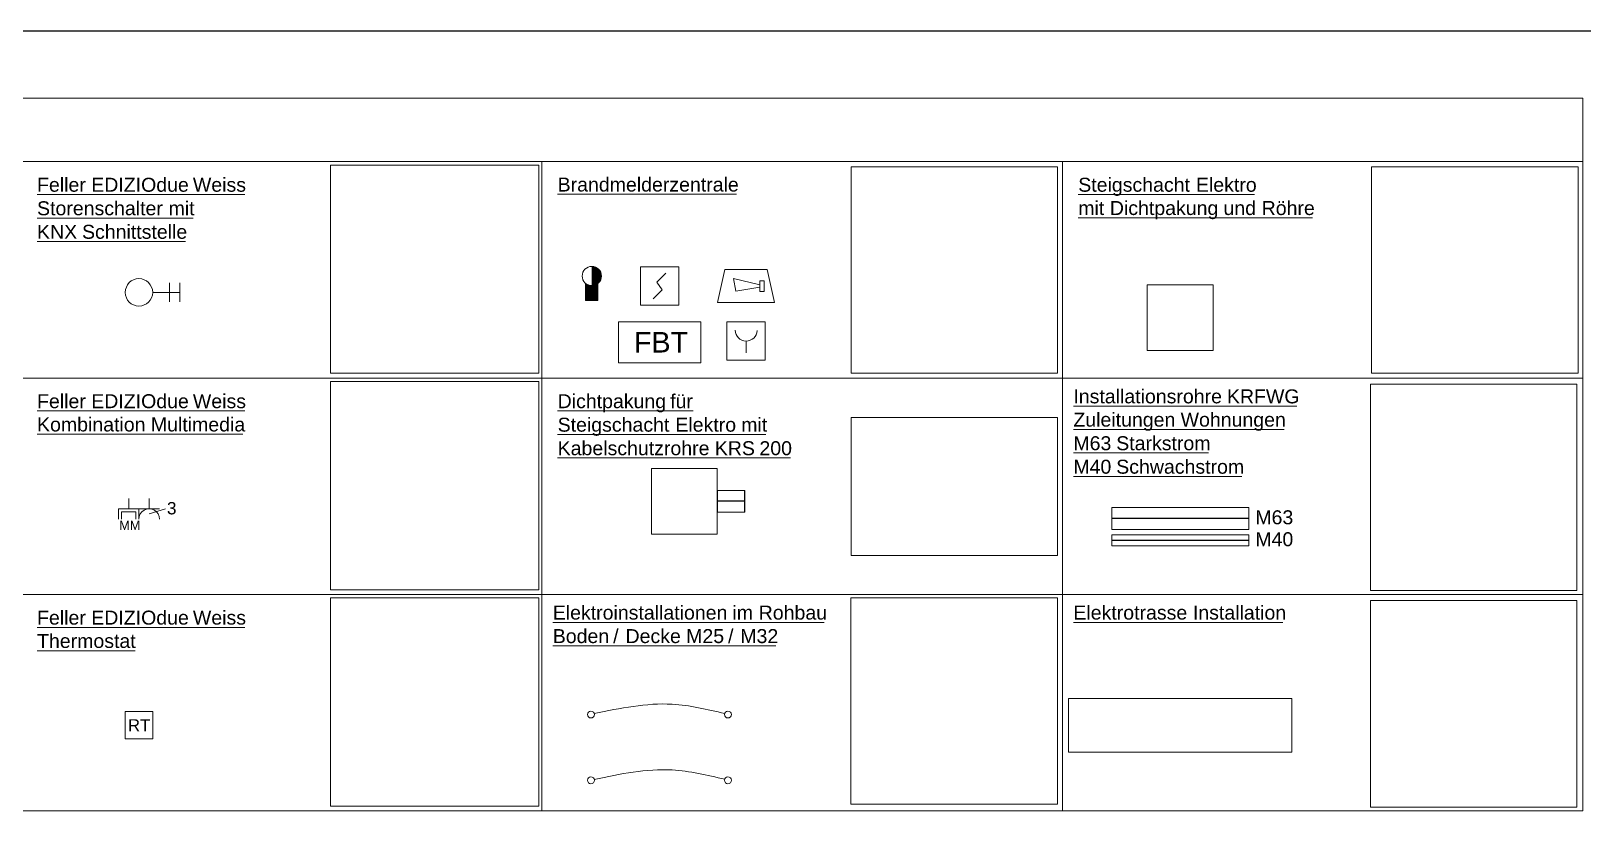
# Model space of a CAD drawing. Extents: x -1132 to 613, y -179 to 712.
# Drawn here: x -253.1 to 30.1, y 373.2 to 515.5 of the extents above; entities that cross this region are included whole.
import ezdxf
from ezdxf.lldxf.tags import DXFTag

# ---------------------------------------------------------------- set-up
doc = ezdxf.new("R2010")
doc.units = 0
doc.layers.get('0').update_dxf_attribs({"lineweight": 13})
for name, color, linetype, lineweight, true_color in [('EL01_WAN_Brandmeldeanlagen', 7, 'Continuous', 13, 0xff8000), ('EL01_WAN_HLKS', 5, 'Continuous', 13, 0x0000ff), ('EL01_WAN_Leitung_Licht', 7, 'Continuous', 13, 0x0080ff), ('EL01_WAN_Licht', 7, 'Continuous', 13, 0x0080ff), ('EL01_WAN_Multimedia', 6, 'Continuous', 13, 0xff00ff), ('EL01_WAN_Röhre', 7, 'Continuous', 13, 0xff6666), ('EL01_WAN_Storen', 1, 'Continuous', 13, 0xff0000), ('EL01_WAN_Trassen', 40, 'Continuous', 13, 0xffbf00), ('EL01_WAN_Verteiler', 1, 'Continuous', 13, 0xff0000), ('EL01_WANX_Bitmap', 1, 'Continuous', 13, 0xff0000), ('L_Röhre Boden', 1, 'Continuous', 13, 0xff0000)]:
    doc.layers.add(name, color=color, linetype=linetype, lineweight=lineweight, true_color=true_color)
for name, color, linetype, lineweight in [('EL01_WAN_I0_Legende', 7, 'Continuous', 13), ('EL01_WAN_Rahmen', 7, 'Continuous', 13), ('EL01_WAN_Text', 7, 'Continuous', 13)]:
    doc.layers.add(name, color=color, linetype=linetype, lineweight=lineweight)
doc.styles.get("Standard").update_dxf_attribs({"font": 'arial.ttf'})
tags = doc.linetypes.add('fein_strichliert', pattern=[4, 1, -2, 1]).pattern_tags.tags
tags[8:9] = [DXFTag(74, 4), DXFTag(75, 0), DXFTag(340, '0'), DXFTag(46, 0.0), DXFTag(50, 0.0), DXFTag(44, 0.0), DXFTag(45, 0.0)]
tags[6:7] = [DXFTag(74, 4), DXFTag(75, 0), DXFTag(340, '0'), DXFTag(46, 0.0), DXFTag(50, 0.0), DXFTag(44, 0.0), DXFTag(45, 0.0)]
tags[4:5] = [DXFTag(74, 4), DXFTag(75, 0), DXFTag(340, '0'), DXFTag(46, 0.0), DXFTag(50, 0.0), DXFTag(44, 0.0), DXFTag(45, 0.0)]
tags = doc.linetypes.add('STRICHPUNKT2', pattern=[12.7, 6.35, -3.175, 0, -3.175]).pattern_tags.tags
tags[10:11] = [DXFTag(74, 4), DXFTag(75, 0), DXFTag(340, '0'), DXFTag(46, 0.0), DXFTag(50, 0.0), DXFTag(44, 0.0), DXFTag(45, 0.0)]
tags[8:9] = [DXFTag(74, 4), DXFTag(75, 0), DXFTag(340, '0'), DXFTag(46, 0.0), DXFTag(50, 0.0), DXFTag(44, 0.0), DXFTag(45, 0.0)]
tags[6:7] = [DXFTag(74, 4), DXFTag(75, 0), DXFTag(340, '0'), DXFTag(46, 0.0), DXFTag(50, 0.0), DXFTag(44, 0.0), DXFTag(45, 0.0)]
tags[4:5] = [DXFTag(74, 4), DXFTag(75, 0), DXFTag(340, '0'), DXFTag(46, 0.0), DXFTag(50, 0.0), DXFTag(44, 0.0), DXFTag(45, 0.0)]
picture_1 = doc.add_image_def('image5.jpg', size_in_pixel=(282, 178))
picture_2 = doc.add_image_def('image6.jpg', size_in_pixel=(242, 147))
picture_3 = doc.add_image_def('image7.png', size_in_pixel=(400, 284))
picture_4 = doc.add_image_def('image8.jpg', size_in_pixel=(1600, 1200))
picture_5 = doc.add_image_def('image9.jpg', size_in_pixel=(800, 553))
picture_6 = doc.add_image_def('image10.jpg', size_in_pixel=(2000, 1500))
picture_7 = doc.add_image_def('image15.png', size_in_pixel=(320, 320))
picture_8 = doc.add_image_def('image16.png', size_in_pixel=(320, 320))
picture_9 = doc.add_image_def('image17.png', size_in_pixel=(460, 460))

# ---------------------------------------------------------------- blocks, each defined once
blk = doc.blocks.new('Blockreferenz-A0UJ2V7OXE', base_point=(-539.92, 373.19))
at = {"layer": 'EL01_WAN_Brandmeldeanlagen', "lineweight": -2}
for points in [[(-150.79, 469.06), (-150.79, 472.58), (-150.34, 472.52), (-149.92, 472.34), (-149.57, 472.06), (-149.29, 471.69), (-149.12, 471.27), (-149.06, 470.82), (-149.12, 470.37), (-149.29, 469.95), (-149.57, 469.59), (-149.92, 469.31), (-150.34, 469.13)], [(-151.91, 469.46), (-151.5, 469.21), (-151.03, 469.08), (-150.55, 469.08), (-150.08, 469.21), (-149.67, 469.46), (-149.67, 466.36), (-151.91, 466.36)]]:
    blk.add_hatch(color=256, dxfattribs=at).paths.add_polyline_path(points)
for p, q in [((-141.92, 472.48), (-134.92, 472.48)), ((-141.92, 465.48), (-141.92, 472.48)), ((-138.89, 469.68), (-137.26, 471.32)), ((-134.92, 472.48), (-134.92, 465.48)), ((-126.51, 471.98), (-127.84, 465.98)), ((-118.77, 471.98), (-126.51, 471.98)), ((-120.12, 469.18), (-124.96, 470.34)), ((-124.96, 470.34), (-124.48, 468.04)), ((-117.44, 465.98), (-118.77, 471.98)), ((-151.91, 469.46), (-151.91, 466.36)), ((-149.67, 466.36), (-149.67, 469.46)), ((-139.59, 466.65), (-137.96, 468.28)), ((-137.96, 468.28), (-138.89, 469.68)), ((-120.12, 468.79), (-124.48, 468.04)), ((-119.32, 469.94), (-120.12, 469.94)), ((-120.12, 469.93), (-120.12, 468.02)), ((-119.32, 468.02), (-120.12, 468.02)), ((-119.32, 469.93), (-119.32, 468.02)), ((-151.91, 466.36), (-149.67, 466.36)), ((-134.92, 465.48), (-141.92, 465.48)), ((-117.44, 465.98), (-127.84, 465.98)), ((-145.92, 462.48), (-145.92, 454.98)), ((-138.42, 462.48), (-145.92, 462.48)), ((-130.92, 462.48), (-138.42, 462.48)), ((-130.92, 454.98), (-130.92, 462.48)), ((-126.14, 462.48), (-119.14, 462.48)), ((-126.14, 455.48), (-126.14, 462.48)), ((-119.14, 462.48), (-119.14, 455.48)), ((-122.62, 458.95), (-122.62, 456.78)), ((-145.92, 454.98), (-138.42, 454.98)), ((-138.42, 454.98), (-130.92, 454.98)), ((-119.14, 455.48), (-126.14, 455.48))]:
    blk.add_line(p, q, dxfattribs=at)
blk.add_circle((-150.79, 470.82), 1.76, dxfattribs=at)
for centre, major_axis, end_param in [((-150.79, 470.9), (-1.12, -1.43), 1.326405), ((-122.62, 460.96), (-2.01, -0.04), 3.075304)]:
    blk.add_ellipse(centre, major_axis=major_axis, ratio=1, start_param=0, end_param=end_param, dxfattribs=at)
at = {"layer": 'EL01_WAN_HLKS', "linetype": 'ByBlock', "lineweight": -2, "ltscale": 0.13}
for p, q in [((-230.92, 391.34), (-235.92, 391.34)), ((-235.92, 391.34), (-235.92, 386.34)), ((-230.92, 386.34), (-230.92, 391.34)), ((-230.92, 386.34), (-235.92, 386.34))]:
    blk.add_line(p, q, dxfattribs=at)
at = {"layer": 'EL01_WAN_Leitung_Licht', "linetype": 'ByBlock', "lineweight": -2, "ltscale": 0.13, "end_tangent": (0.95964, -0.281233)}
blk.add_spline([(-150.34, 390.96, 3), (-136.13, 392.67, 3), (-126.53, 390.97, 3)], degree=3, dxfattribs=at)
at = {"layer": 'EL01_WAN_Leitung_Licht', "color": 1, "linetype": 'ByBlock', "lineweight": -2, "ltscale": 0.13, "true_color": 0xff0000, "end_tangent": (0.95964, -0.281233)}
blk.add_spline([(-150.34, 378.96, 3), (-136.13, 380.67, 3), (-126.53, 378.97, 3)], degree=3, dxfattribs=at)
at = {"layer": 'EL01_WAN_Licht', "lineweight": -2}
for p, q in [((-233.42, 428.34), (-229.67, 428.34)), ((-231.55, 428.34), (-231.55, 430.21)), ((-231.55, 427.4), (-228.55, 428.34))]:
    blk.add_line(p, q, dxfattribs=at)
for centre in [(-150.94, 390.79), (-125.94, 390.79)]:
    blk.add_circle(centre, 0.625, dxfattribs=at)
at = {"layer": 'EL01_WAN_Licht', "color": 1, "lineweight": -2, "true_color": 0xff0000}
for centre in [(-150.94, 378.79), (-125.94, 378.79)]:
    blk.add_circle(centre, 0.625, dxfattribs=at)
at = {"layer": 'EL01_WAN_Licht', "lineweight": -2}
blk.add_ellipse((-231.55, 426.46), major_axis=(1.88, 0), ratio=1, start_param=0, end_param=3.141593, dxfattribs=at)
at = {"layer": 'EL01_WAN_Multimedia', "lineweight": -2}
for p, q in [((-237.17, 428.34), (-237.17, 426.46)), ((-233.42, 428.34), (-237.17, 428.34)), ((-236.61, 427.78), (-236.61, 426.46)), ((-233.98, 427.78), (-236.61, 427.78)), ((-235.3, 430.21), (-235.3, 428.34)), ((-233.98, 427.78), (-233.98, 426.46)), ((-233.42, 428.34), (-233.42, 426.46))]:
    blk.add_line(p, q, dxfattribs=at)
at = {"layer": 'EL01_WAN_Rahmen', "color": 0, "linetype": 'ByBlock', "lineweight": -2, "ltscale": 0.13}
for p, q in [((-539.92, 503.28), (30.08, 503.28)), ((30.08, 503.28), (30.08, 491.69)), ((-349.92, 491.69), (29.2, 491.69)), ((30.08, 491.69), (-349.92, 491.69)), ((-159.92, 491.69), (-159.92, 452.19)), ((-159.92, 452.19), (-159.92, 491.69)), ((-64.92, 491.69), (-64.92, 373.19)), ((30.08, 491.69), (30.08, 452.19)), ((-159.92, 452.19), (-349.92, 452.19)), ((-159.92, 452.19), (-159.92, 412.69)), ((30.08, 452.19), (-159.92, 452.19)), ((-159.92, 412.69), (-159.92, 452.19)), ((30.08, 452.19), (30.08, 412.69)), ((-159.92, 412.69), (-349.92, 412.69)), ((-159.92, 412.69), (-159.92, 373.19)), ((30.08, 412.69), (-159.92, 412.69)), ((-159.92, 373.19), (-159.92, 412.69)), ((30.08, 412.69), (30.08, 373.19)), ((-159.92, 373.19), (-349.92, 373.19)), ((30.08, 373.19), (-159.92, 373.19))]:
    blk.add_line(p, q, dxfattribs=at)
at = {"layer": 'EL01_WAN_Röhre', "color": 6, "linetype": 'fein_strichliert', "lineweight": -2, "ltscale": 0.13, "true_color": 0xff00ff}
for p, q in [((-30.92, 423.58), (-55.92, 423.58)), ((-55.92, 423.58), (-55.92, 422.99)), ((-55.92, 422.99), (-55.92, 422.17)), ((-55.92, 422.17), (-55.92, 421.58)), ((-30.92, 423.58), (-30.92, 422.99)), ((-30.92, 422.99), (-30.92, 422.17)), ((-30.92, 422.17), (-30.92, 421.58)), ((-55.92, 421.58), (-30.92, 421.58))]:
    blk.add_line(p, q, dxfattribs=at)
at = {"layer": 'EL01_WAN_Röhre', "color": 6, "linetype": 'STRICHPUNKT2', "lineweight": 25, "ltscale": 0.25, "true_color": 0xff00ff}
blk.add_line((-30.92, 422.58), (-55.92, 422.58), dxfattribs=at)
at = {"layer": 'EL01_WAN_Storen', "lineweight": -2}
for p, q in [((-230.92, 467.84), (-225.98, 467.84)), ((-227.83, 469.56), (-227.83, 466.11)), ((-225.98, 469.56), (-225.98, 466.11))]:
    blk.add_line(p, q, dxfattribs=at)
blk.add_circle((-233.42, 467.84), 2.5, dxfattribs=at)
at = {"layer": 'EL01_WAN_Text', "color": 7, "linetype": 'ByBlock', "lineweight": -2, "ltscale": 0.13, "true_color": 0xffffff}
for p, q in [((-252.02, 485.69), (-243.36, 485.69)), ((-243.36, 485.69), (-242.13, 485.69)), ((-242.13, 485.69), (-224.77, 485.69)), ((-224.77, 485.69), (-223.58, 485.69)), ((-223.58, 485.69), (-214.08, 485.69)), ((-157.02, 485.73), (-124.4, 485.73)), ((-62.02, 485.69), (-41.83, 485.69)), ((-41.83, 485.69), (-40.54, 485.69)), ((-40.54, 485.69), (-29.88, 485.69)), ((-62.02, 481.44), (-57.54, 481.44)), ((-57.54, 481.44), (-56.25, 481.44)), ((-56.25, 481.44), (-36.98, 481.44)), ((-36.98, 481.44), (-35.52, 481.44)), ((-35.52, 481.44), (-30.08, 481.44)), ((-30.08, 481.44), (-28.55, 481.44)), ((-28.55, 481.44), (-19.28, 481.44)), ((-252.02, 481.4), (-229.19, 481.4)), ((-229.19, 481.4), (-228.02, 481.4)), ((-228.02, 481.4), (-223.53, 481.4)), ((-252.02, 477.1), (-244.99, 477.1)), ((-244.99, 477.1), (-243.81, 477.1)), ((-243.81, 477.1), (-224.94, 477.1)), ((-252.02, 446.19), (-243.36, 446.19)), ((-243.36, 446.19), (-242.13, 446.19)), ((-242.13, 446.19), (-224.77, 446.19)), ((-224.77, 446.19), (-223.58, 446.19)), ((-223.58, 446.19), (-214.08, 446.19)), ((-157.02, 446.2), (-137.75, 446.2)), ((-137.75, 446.2), (-136.49, 446.2)), ((-136.49, 446.2), (-132.32, 446.2)), ((-62.91, 447.07), (-36.28, 447.07)), ((-36.28, 447.07), (-34.89, 447.07)), ((-34.89, 447.07), (-22.13, 447.07)), ((-252.02, 441.94), (-232.74, 441.94)), ((-232.74, 441.94), (-231.25, 441.94)), ((-231.25, 441.94), (-214.46, 441.94)), ((-157.02, 441.9), (-136.83, 441.9)), ((-136.83, 441.9), (-135.54, 441.9)), ((-135.54, 441.9), (-124.88, 441.9)), ((-124.88, 441.9), (-123.52, 441.9)), ((-123.52, 441.9), (-119.04, 441.9)), ((-62.91, 442.82), (-44.62, 442.82)), ((-44.62, 442.82), (-43.34, 442.82)), ((-43.34, 442.82), (-24.44, 442.82)), ((-157.02, 437.61), (-129.74, 437.61)), ((-129.74, 437.61), (-128.34, 437.61)), ((-128.34, 437.61), (-121.47, 437.61)), ((-121.47, 437.61), (-120.2, 437.61)), ((-120.2, 437.61), (-114.52, 437.61)), ((-62.91, 438.52), (-56.41, 438.52)), ((-56.41, 438.52), (-55.09, 438.52)), ((-55.09, 438.52), (-38.28, 438.52)), ((-62.91, 434.23), (-56.41, 434.23)), ((-56.41, 434.23), (-55.09, 434.23)), ((-55.09, 434.23), (-32.15, 434.23)), ((-252.02, 406.69), (-243.36, 406.69)), ((-243.36, 406.69), (-242.13, 406.69)), ((-242.13, 406.69), (-224.77, 406.69)), ((-224.77, 406.69), (-223.58, 406.69)), ((-223.58, 406.69), (-214.08, 406.69)), ((-157.91, 407.61), (-126.59, 407.61)), ((-126.59, 407.61), (-125.12, 407.61)), ((-125.12, 407.61), (-121.83, 407.61)), ((-121.83, 407.61), (-120.33, 407.61)), ((-120.33, 407.61), (-108.4, 407.61)), ((-62.91, 407.61), (-42.57, 407.61)), ((-42.57, 407.61), (-41.1, 407.61)), ((-41.1, 407.61), (-24.67, 407.61)), ((-252.02, 402.44), (-234.13, 402.44)), ((-157.91, 403.32), (-148.12, 403.32)), ((-148.12, 403.32), (-146.89, 403.32)), ((-146.89, 403.32), (-145.9, 403.32)), ((-145.9, 403.32), (-144.63, 403.32)), ((-144.63, 403.32), (-134.97, 403.32)), ((-134.97, 403.32), (-133.57, 403.32)), ((-133.57, 403.32), (-127.05, 403.32)), ((-127.05, 403.32), (-125.92, 403.32)), ((-125.92, 403.32), (-124.93, 403.32)), ((-124.93, 403.32), (-123.69, 403.32)), ((-123.69, 403.32), (-117.21, 403.32))]:
    blk.add_line(p, q, dxfattribs=at)
at = {"layer": 'EL01_WAN_Trassen', "linetype": 'ByBlock', "lineweight": -2, "ltscale": 0.13}
for p, q in [((-23.04, 393.74), (-63.81, 393.74)), ((-63.81, 393.74), (-63.81, 383.93)), ((-23.04, 383.93), (-23.04, 393.74)), ((-63.81, 383.93), (-55.97, 383.93)), ((-55.97, 383.93), (-23.04, 383.93))]:
    blk.add_line(p, q, dxfattribs=at)
at = {"layer": 'EL01_WAN_Verteiler', "lineweight": -2}
for p, q in [((-49.42, 457.2), (-49.42, 469.2)), ((-49.42, 469.2), (-37.42, 469.2)), ((-37.42, 469.2), (-37.42, 457.2)), ((-37.42, 457.2), (-49.42, 457.2)), ((-139.91, 423.7), (-139.91, 435.7)), ((-139.91, 435.7), (-127.91, 435.7)), ((-127.91, 435.7), (-127.91, 423.7)), ((-127.91, 423.7), (-139.91, 423.7))]:
    blk.add_line(p, q, dxfattribs=at)
at = {"layer": 'L_Röhre Boden', "linetype": 'ByBlock', "lineweight": -2, "ltscale": 0.13}
for p, q in [((-127.89, 431.7), (-122.89, 431.7)), ((-127.89, 427.7), (-122.89, 427.7)), ((-30.92, 428.58), (-55.92, 428.58)), ((-55.92, 428.58), (-55.92, 427.41)), ((-30.92, 428.58), (-30.92, 427.41)), ((-55.92, 427.41), (-55.92, 425.75)), ((-55.92, 425.75), (-55.92, 424.58)), ((-30.92, 427.41), (-30.92, 425.75)), ((-30.92, 425.75), (-30.92, 424.58)), ((-55.92, 424.58), (-30.92, 424.58))]:
    blk.add_line(p, q, dxfattribs=at)
at = {"layer": 'L_Röhre Boden', "linetype": 'STRICHPUNKT2', "lineweight": 25, "ltscale": 0.25}
for p, q in [((-122.89, 429.7), (-127.89, 429.7)), ((-30.92, 426.58), (-55.92, 426.58))]:
    blk.add_line(p, q, dxfattribs=at)
at = {"layer": 'L_Röhre Boden', "linetype": 'ByBlock', "lineweight": -2, "ltscale": 0.13}
for centre in [(-127.89, 429.7), (-122.89, 429.7)]:
    blk.add_ellipse(centre, major_axis=(0, 2), ratio=0.018233, dxfattribs=at)
at = {"layer": 'EL01_WAN_Brandmeldeanlagen', "lineweight": -2, "insert": (-143.1, 460.61), "char_height": 3.75, "attachment_point": 1}
blk.add_mtext('{\\fArial;FBT}', dxfattribs=at)
at = {"layer": 'EL01_WAN_HLKS', "linetype": 'ByBlock', "lineweight": -2, "ltscale": 0.13, "insert": (-235.44, 389.94), "char_height": 2.2, "attachment_point": 1}
blk.add_mtext('{\\fArial;RT}', dxfattribs=at)
at = {"layer": 'EL01_WAN_Licht', "lineweight": -2, "insert": (-228.32, 429.57), "char_height": 2.25, "attachment_point": 1}
blk.add_mtext('{\\fArial;3}', dxfattribs=at)
at = {"layer": 'EL01_WAN_Multimedia', "lineweight": -2, "insert": (-237.01, 426.14), "char_height": 1.65, "attachment_point": 1}
blk.add_mtext('{\\fArial;MM}', dxfattribs=at)
at = {"layer": 'EL01_WAN_Text', "color": 7, "linetype": 'ByBlock', "lineweight": -2, "ltscale": 0.13, "true_color": 0xffffff, "char_height": 2.5491, "attachment_point": 1}
for s, insert in [('{\\fArial;Feller}', (-252.02, 488.75)), ('{\\fArial;EDIZIOdue}', (-242.13, 488.75)), ('{\\fArial;Weiss}', (-223.58, 488.75)), ('{\\fArial;Brandmelderzentrale}', (-157.02, 488.79)), ('{\\fArial;Steigschacht}', (-62.02, 488.75)), ('{\\fArial;Elektro}', (-40.54, 488.75)), ('{\\fArial;Storenschalter}', (-252.02, 484.46)), ('{\\fArial;mit}', (-228.02, 484.46)), ('{\\fArial;mit}', (-62.02, 484.5)), ('{\\fArial;Dichtpakung}', (-56.25, 484.5)), ('{\\fArial;und}', (-35.52, 484.5)), ('{\\fArial;Röhre}', (-28.55, 484.5)), ('{\\fArial;KNX}', (-252.02, 480.16)), ('{\\fArial;Schnittstelle}', (-243.81, 480.16)), ('{\\fArial;Feller}', (-252.02, 449.25)), ('{\\fArial;EDIZIOdue}', (-242.13, 449.25)), ('{\\fArial;Weiss}', (-223.58, 449.25)), ('{\\fArial;Dichtpakung}', (-157.02, 449.25)), ('{\\fArial;für}', (-136.49, 449.25)), ('{\\fArial;Installationsrohre}', (-62.91, 450.13)), ('{\\fArial;KRFWG}', (-34.89, 450.13)), ('{\\fArial;Kombination}', (-252.02, 445)), ('{\\fArial;Multimedia}', (-231.25, 445)), ('{\\fArial;Steigschacht}', (-157.02, 444.96)), ('{\\fArial;Elektro}', (-135.54, 444.96)), ('{\\fArial;mit}', (-123.52, 444.96)), ('{\\fArial;Zuleitungen}', (-62.91, 445.88)), ('{\\fArial;Wohnungen}', (-43.34, 445.88)), ('{\\fArial;Kabelschutzrohre}', (-157.02, 440.67)), ('{\\fArial;KRS}', (-128.34, 440.67)), ('{\\fArial;200}', (-120.2, 440.67)), ('{\\fArial;M63}', (-62.91, 441.58)), ('{\\fArial;Starkstrom}', (-55.09, 441.58)), ('{\\fArial;M40}', (-62.91, 437.29)), ('{\\fArial;Schwachstrom}', (-55.09, 437.29)), ('{\\fArial;Elektroinstallationen}', (-157.91, 410.67)), ('{\\fArial;im}', (-125.12, 410.67)), ('{\\fArial;Rohbau}', (-120.33, 410.67)), ('{\\fArial;Elektrotrasse}', (-62.91, 410.67)), ('{\\fArial;Installation}', (-41.1, 410.67)), ('{\\fArial;Feller}', (-252.02, 409.75)), ('{\\fArial;EDIZIOdue}', (-242.13, 409.75)), ('{\\fArial;Weiss}', (-223.58, 409.75)), ('{\\fArial;Thermostat}', (-252.02, 405.49)), ('{\\fArial;Boden}', (-157.91, 406.38)), ('{\\fArial;/}', (-146.89, 406.38)), ('{\\fArial;Decke}', (-144.63, 406.38)), ('{\\fArial;M25}', (-133.57, 406.38)), ('{\\fArial;/}', (-125.92, 406.38)), ('{\\fArial;M32}', (-123.69, 406.38))]:
    blk.add_mtext(s, dxfattribs=dict(at, insert=insert))
at = {"layer": 'EL01_WAN_Text', "color": 1, "linetype": 'ByBlock', "lineweight": -2, "ltscale": 0.13, "true_color": 0xff0000, "insert": (-29.71, 428.06), "char_height": 2.5491, "attachment_point": 1}
blk.add_mtext('{\\fArial;M63}', dxfattribs=at)
at = {"layer": 'EL01_WAN_Text', "color": 6, "linetype": 'ByBlock', "lineweight": -2, "ltscale": 0.13, "true_color": 0xff00ff, "insert": (-29.71, 424.06), "char_height": 2.5491, "attachment_point": 1}
blk.add_mtext('{\\fArial;M40}', dxfattribs=at)
at = {"layer": 'EL01_WANX_Bitmap', "linetype": 'ByBlock', "lineweight": -2, "ltscale": 0.13}
image = blk.add_image(picture_7, insert=(-198.48, 453.07), size_in_units=(38, 38), rotation=0, dxfattribs=at)
image.dxf.flags = 7
image = blk.add_image(picture_6, insert=(-103.48, 453.07), size_in_units=(37.68, 37.68), dxfattribs=at)
image.dxf.flags = 7
image = blk.add_image(picture_1, insert=(-8.48, 453.07), size_in_units=(37.68, 37.68), dxfattribs=at)
image.dxf.flags = 7
image = blk.add_image(picture_9, insert=(-198.48, 413.57), size_in_units=(38, 38), rotation=0, dxfattribs=at)
image.dxf.flags = 7
image = blk.add_image(picture_4, insert=(-8.71, 413.41), size_in_units=(37.68, 37.68), dxfattribs=at)
image.dxf.flags = 7
image = blk.add_image(picture_2, insert=(-103.48, 419.84), size_in_units=(37.68, 25.13), dxfattribs=at)
image.dxf.flags = 7
image = blk.add_image(picture_8, insert=(-198.48, 374.07), size_in_units=(38, 38), rotation=0, dxfattribs=at)
image.dxf.flags = 7
image = blk.add_image(picture_3, insert=(-103.49, 374.43), size_in_units=(37.68, 37.68), dxfattribs=at)
image.dxf.flags = 7
image = blk.add_image(picture_5, insert=(-8.71, 373.91), size_in_units=(37.68, 37.68), dxfattribs=at)
image.dxf.flags = 7

msp = doc.modelspace()

# ---------------------------------------------------------------- linework, layer by layer
at = {"color": 0, "linetype": 'ByBlock', "lineweight": -2, "ltscale": 0.13}
msp.add_line((607.58, 515.53), (-1132.42, 515.53), dxfattribs=at)

# ---------------------------------------------------------------- block references
at = {"layer": 'EL01_WAN_I0_Legende', "ltscale": 0.13}
msp.add_blockref('Blockreferenz-A0UJ2V7OXE', (-539.92, 373.19), dxfattribs=at)

doc.saveas('drawing.dxf')
